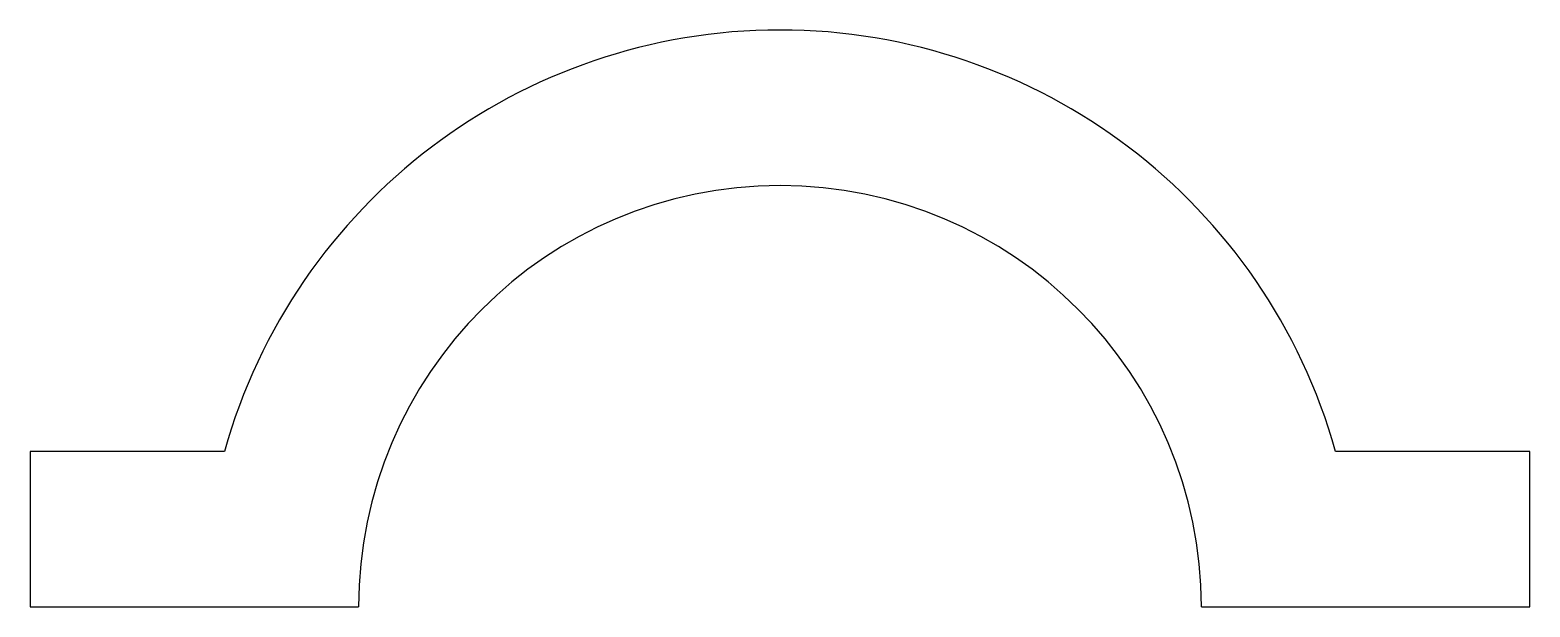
# Model space of a CAD drawing. Header units: millimetres. Extents: x -58 to 58, y 0 to 44.
import ezdxf

# ---------------------------------------------------------------- set-up
doc = ezdxf.new("R2010")
doc.units = ezdxf.units.MM

msp = doc.modelspace()

# ---------------------------------------------------------------- linework, layer by layer
at = {"color": 7, "linetype": 'Continuous', "lineweight": 25}
for p, q in [((-42.85, 12), (-57.85, 12)), ((-57.85, 12), (-57.85, 0)), ((57.85, 12), (42.85, 12)), ((57.85, 0), (57.85, 12)), ((-57.85, 0), (-32.5, 0)), ((32.5, 0), (57.85, 0))]:
    msp.add_line(p, q, dxfattribs=at)
for radius, start, end in [(44.5, 15.6442, 164.3558), (32.5, 0, 180)]:
    msp.add_arc((0, 0), radius, start, end, dxfattribs=at)

doc.saveas('drawing.dxf')
